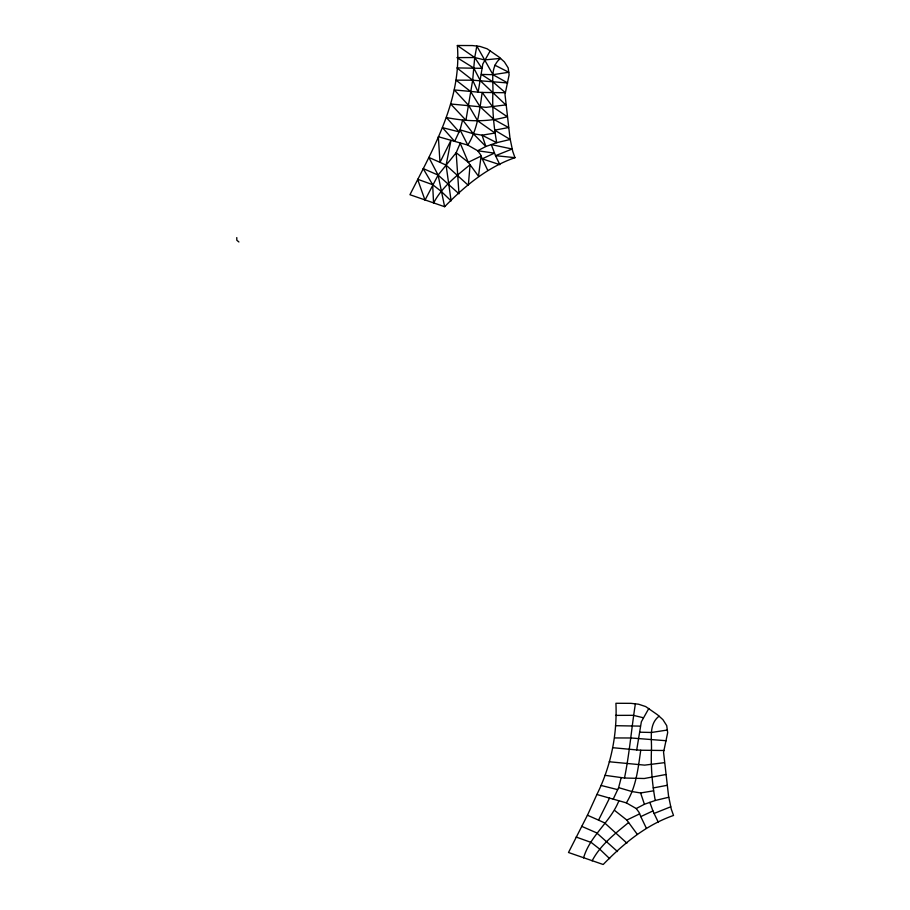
<?xml version="1.0" encoding="UTF-8"?>
<svg xmlns="http://www.w3.org/2000/svg" width="910" height="910" viewBox="0 0 910 910"><rect width="100%" height="100%" fill="white"/><g stroke="black" fill="none" stroke-linecap="round" stroke-linejoin="round"><path stroke-width="1.36" d="M457.366 45.5C461.7 99.781 433.547 148.125 409.944 194.717L444.637 206.718C464.93 185.902 487.237 167.338 514.969 157.669L512.74 151.367L509.998 138.263L505.004 94.492L509.122 74.859L508.155 67.84L504.379 61.891L499.055 57.068L487.123 48.787L480.014 46.433L472.392 45.557L457.366 45.5L474.724 57.535L484.598 59.923L500.511 58.388C489.796 66.771 493.493 81.206 492.879 92.877C492.219 109.541 493.709 126.297 496.712 142.699L485.872 146.476L477.682 150.753L467.797 145.088L438.336 136.716L439.996 162.344L446.093 165.142L468.332 185.356L470.072 164.744C456.445 175.937 441.828 187.096 433.57 203.078L432.659 184.673L423.127 168.543L438.108 175.084L458.981 193.796L456.172 152.721L460.21 143.257L468.275 162.298L478.478 176.21L481.106 156.065L468.275 162.298L456.172 152.721L438.108 175.084L425.004 200.143L417.599 179.259L432.659 184.673L440.986 191.191L451.11 200.882L446.093 165.142L450.985 140.333L439.996 162.344L428.872 157.43L438.108 175.084L444.637 206.718M612.874 747.713L636.716 749.931L641.345 721.801L648.819 708.458M663.97 750.5L640.742 750.227C638.092 768.302 636.283 786.979 626.353 802.87L596.892 794.498L587.746 814.598L568.5 852.499L603.193 864.5C623.475 843.684 645.793 825.12 673.525 815.451L671.284 809.149L668.554 796.034L663.561 752.274L667.678 732.641L666.712 725.623L662.935 719.673L657.6 714.851L645.679 706.569L638.558 704.215L630.948 703.339L615.922 703.282C617.333 734.768 610.883 766.22 596.892 794.498M604.979 775.32L624.487 778.027C629.527 753.48 631.472 728.535 635.373 703.851M236.771 237.59L236.827 240.24L238.898 241.969M613.204 799.162L618.618 787.639L621.177 777.743M583.549 857.925C590.044 835.539 610.439 822.037 618.766 801.039M587.428 815.212L598.553 820.126L609.541 798.115M490.262 50.676L482.8 64.019L478.159 92.149L454.317 89.931L468.57 105.31L477.693 120.871L495.029 133.042L482.038 135.18L473.302 133.747L460.062 129.857L454.647 141.38L442.465 127.65L459.129 131.859L446.423 117.538C466.546 121.519 487.373 122.315 507.279 116.742L492.594 106.777L482.186 92.445L478.159 92.149L472.677 80.205L456.922 67.909L481.902 68.341L474.724 57.535L476.829 46.069L492.981 74.688L507.666 82.947L472.677 80.205L456.035 80.16L470.504 91.409L479.968 106.595L493.709 119.324L508.599 127.537L494.653 130.153L510.203 139.469L496.712 142.699L482.038 135.18L485.872 146.476L473.302 133.747L462.633 119.961L460.062 129.857L467.797 145.088C477.727 129.197 479.547 110.519 482.186 92.445L505.414 92.718L492.788 81.786L481.401 74.427L492.981 74.688L508.77 72.265L494.858 65.179M592.126 860.86C600.372 844.878 615.001 833.719 628.617 822.526M659.067 716.17C648.352 724.553 652.049 738.988 651.435 750.659C650.764 767.323 652.265 784.079 655.257 800.481L644.416 804.258L636.238 808.535L626.353 802.87M614.728 810.503L626.819 820.069L639.662 813.847M646.293 828.123L640.777 816.623L652.936 810.924L649.842 802.37M652.936 810.924L654.074 813.46L670.704 806.795M655.257 800.481L668.759 797.251M667.314 730.036L651.537 732.47L639.957 732.209M665.836 774.524L644.257 778.505L624.487 778.027M653.209 787.935L667.155 785.319M618.618 787.639L631.847 791.529L640.594 792.963L653.585 790.824M664.357 762.682L644.655 765.128L609.222 761.761M615.547 715.385L633.28 715.317L643.142 717.706M614.58 737.942L631.233 737.987L666.222 740.729M615.479 725.691L640.458 726.123M636.716 749.931L640.742 750.227M514.969 157.669L495.518 155.678L491.286 144.588L512.159 149.012L495.518 155.678L499.84 164.676L482.22 158.84L480.503 154.563L477.682 150.753L494.38 153.142L482.22 158.84L487.749 170.341M601.01 785.432L617.674 789.641M576.144 837.041L591.204 842.455L599.531 848.973L609.666 858.665M581.683 826.326L596.664 832.866L617.526 851.578M598.553 820.126L604.649 822.913L626.888 843.138M636.238 808.535L639.047 812.346L640.777 816.623M626.819 820.069L637.034 833.992M654.074 813.46L658.396 822.458M644.416 804.258L640.594 792.963M473.746 68L472.677 80.205L465.931 120.245L450.666 103.99L486.111 107.346L505.812 104.9L480.4 80.819L473.746 68L457.002 57.603L474.724 57.535L473.746 68"/></g></svg>
